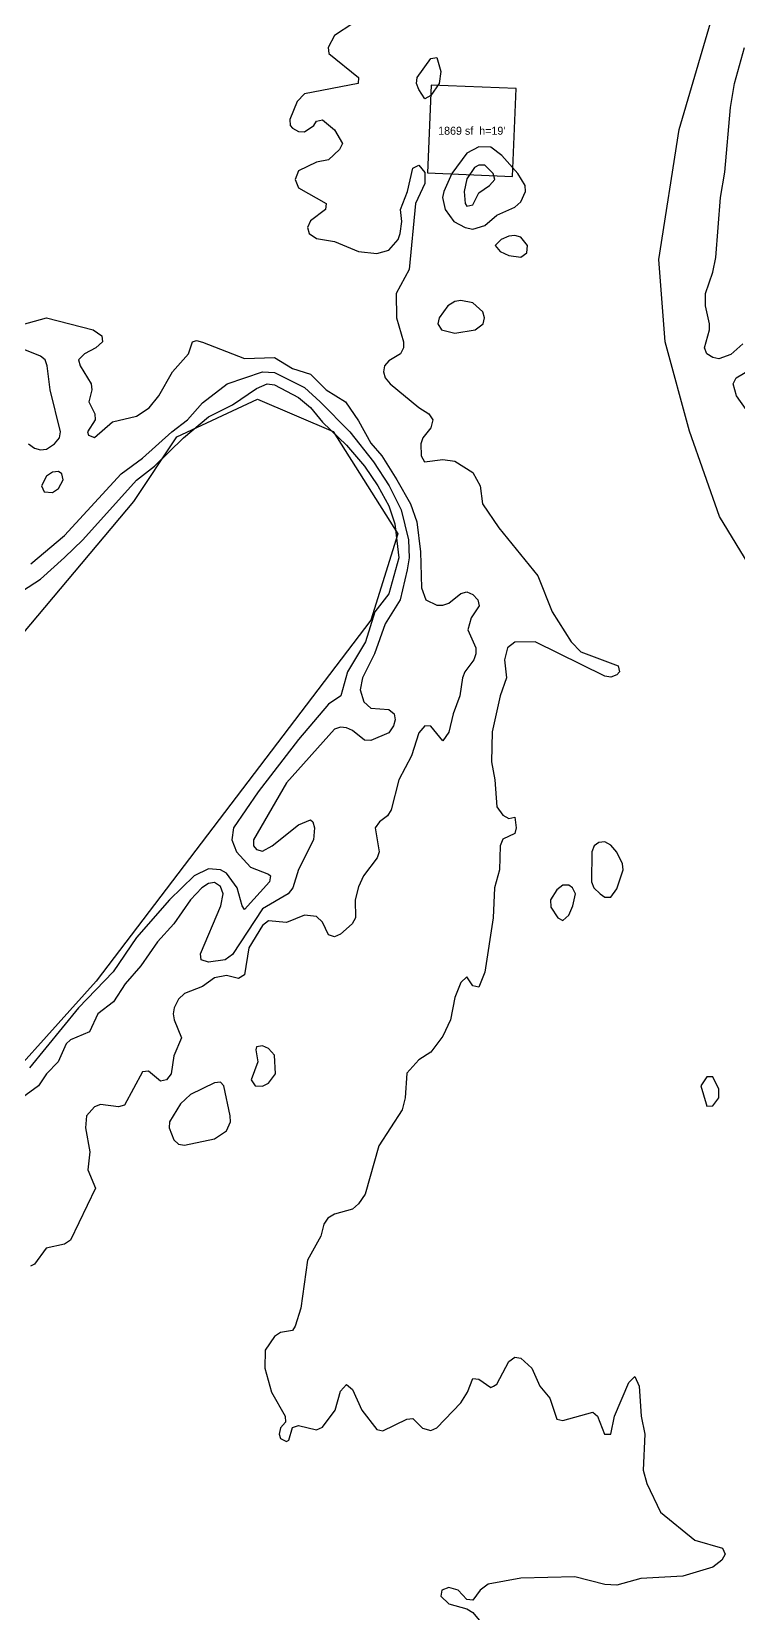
# Model space of a CAD drawing. Extents: x 425119 to 428731, y 1576976 to 1581037.
# Drawn here: x 426046 to 426399, y 1578496 to 1579286 of the extents above; entities that cross this region are included whole.
import ezdxf
from ezdxf.enums import TextEntityAlignment as Align

# ---------------------------------------------------------------- set-up
doc = ezdxf.new("R2010")
doc.units = 21
doc.header["$MEASUREMENT"] = 0
for name, color, linetype in [('A-BLDG-ANNO', 1, 'Continuous'), ('A-BLDG-FTPT', 1, 'Continuous'), ('C-ROAD-CNTR', 7, 'Continuous'), ('C-TOPO-MAJR', 3, 'Continuous'), ('C-TOPO-MINR', 8, 'Continuous'), ('C-WATR-BNDY', 5, 'Continuous')]:
    doc.layers.add(name, color=color, linetype=linetype)

msp = doc.modelspace()

# ---------------------------------------------------------------- linework, layer by layer
at = {"layer": 'A-BLDG-FTPT', "elevation": 73.47}
msp.add_lwpolyline([(426288.21, 1579257.98), (426245.7, 1579259.76), (426243.83, 1579215.88), (426286.34, 1579214.1)], close=True, dxfattribs=at)
at = {"layer": 'C-ROAD-CNTR'}
msp.add_lwpolyline([(426410.6, 1579010.05), (426389.8, 1579044.1), (426374.89, 1579086.7), (426362.74, 1579131.35), (426359.56, 1579172.5), (426369.6, 1579237.53), (426388.95, 1579303.59), (426402.85, 1579326.78)], dxfattribs=at)
at = {"layer": 'C-TOPO-MAJR', "elevation": 75}
msp.add_lwpolyline([(426262.81, 1579200.5), (426263.5, 1579199.25), (426266.5, 1579199.94), (426269.5, 1579205.84), (426274.92, 1579209.5), (426277.53, 1579212.5), (426276.8, 1579215.5), (426272.5, 1579219.7), (426269.5, 1579219.76), (426267.45, 1579218.5), (426263.5, 1579212.89), (426262.3, 1579206.5), (426262.81, 1579200.5)], close=True, dxfattribs=at)
at = {"layer": 'C-TOPO-MAJR', "elevation": 70}
msp.add_lwpolyline([(426041.5, 1579006.9), (426050.5, 1579012.74), (426062.5, 1579023.56), (426071.7, 1579032.5), (426098.5, 1579062.35), (426107.5, 1579069.33), (426121.93, 1579083.5), (426134.5, 1579093.91), (426146.5, 1579099.97), (426158.5, 1579108.16), (426163.74, 1579110.5), (426167.5, 1579109.96), (426179.5, 1579103.64), (426185.5, 1579098.64), (426191.5, 1579091.3), (426203.5, 1579079.8), (426212.5, 1579069.2), (426219.06, 1579059.5), (426224.5, 1579049.41), (426227.5, 1579040.41), (426229.56, 1579023.5), (426224.58, 1579005.5), (426217.61, 1578996.5), (426212.89, 1578981.5), (426203.89, 1578966.5), (426200.59, 1578954.5), (426194.5, 1578950.26), (426179.5, 1578932.64), (426159.34, 1578906.5), (426147.02, 1578888.5), (426146.1, 1578882.5), (426148.4, 1578876.5), (426155.5, 1578868.91), (426164.5, 1578865.44), (426165.39, 1578864.5), (426164.92, 1578861.5), (426152.5, 1578847.66), (426151.21, 1578849.5), (426148.81, 1578858.5), (426143.5, 1578865.82), (426140.5, 1578867.46), (426134.5, 1578867.98), (426127.23, 1578864.5), (426114.95, 1578852.5), (426098.5, 1578833.72), (426086.79, 1578816.5), (426069.42, 1578798.5), (426045.01, 1578768.5)], dxfattribs=at)
at = {"layer": 'C-TOPO-MINR'}
for points, elevation in [([(426206.67, 1579290.5), (426197.45, 1579284.5), (426194.25, 1579278.5), (426194.61, 1579275.5), (426209.39, 1579263.5), (426209.23, 1579260.5), (426182.5, 1579255.37), (426178.73, 1579251.5), (426175.18, 1579242.5), (426175.24, 1579239.5), (426176.5, 1579238.18), (426179.5, 1579236.47), (426182.5, 1579236.42), (426187.06, 1579239.5), (426188.5, 1579241.79), (426191.5, 1579242.37), (426197.5, 1579237.43), (426201.46, 1579230.5), (426199.92, 1579227.5), (426194.5, 1579222.31), (426188.5, 1579221.3), (426179.5, 1579216.84), (426177.77, 1579212.5), (426179.5, 1579208.41), (426193.2, 1579200.5), (426192.98, 1579197.5), (426185.5, 1579191.95), (426184, 1579188.5), (426184.7, 1579185.5), (426188.5, 1579183.15), (426197.5, 1579181.65), (426209.5, 1579176.52), (426218.5, 1579175.6), (426224.5, 1579177.17), (426229.18, 1579182.5), (426230.19, 1579185.5), (426231.08, 1579191.5), (426230.36, 1579197.5), (426233.86, 1579206.5), (426236.5, 1579218.2), (426239.5, 1579219.7), (426242.5, 1579216.13), (426242.5, 1579210.54), (426237.84, 1579200.5), (426234.7, 1579167.5), (426228.2, 1579155.5), (426228.4, 1579143.5), (426231.98, 1579131.5), (426231.92, 1579128.5), (426230.46, 1579125.5), (426224.5, 1579121.88), (426222.37, 1579119.5), (426221.89, 1579116.5), (426222.8, 1579113.5), (426225.24, 1579110.5), (426239.5, 1579098.55), (426244.62, 1579095.5), (426246.62, 1579092.5), (426245.5, 1579088.36), (426241.65, 1579083.5), (426240.5, 1579080.5), (426240.81, 1579074.5), (426242.37, 1579071.5), (426251.5, 1579072.6), (426257.5, 1579071.75), (426266.5, 1579066.06), (426270.2, 1579059.5), (426271.46, 1579050.5), (426279.52, 1579038.5), (426299.02, 1579014.5), (426306.26, 1578996.5), (426315.65, 1578981.5), (426320.5, 1578976.56), (426339.12, 1578969.5), (426339.9, 1578966.5), (426338.5, 1578964.91), (426335.5, 1578963.83), (426332.5, 1578964.38), (426297.65, 1578981.5), (426287.5, 1578981.33), (426283.96, 1578978.5), (426282.41, 1578972.5), (426283.34, 1578963.5), (426280.23, 1578954.5), (426276.23, 1578936.5), (426275.81, 1578921.5), (426277.5, 1578912.5), (426278.5, 1578899.03), (426281.5, 1578894.79), (426284.5, 1578893.22), (426287.5, 1578893.84), (426288.24, 1578888.5), (426287.5, 1578885.7), (426281.5, 1578882.93), (426280.19, 1578879.5), (426279.83, 1578867.5), (426277.37, 1578858.5), (426276.73, 1578843.5), (426272.5, 1578816.37), (426269.5, 1578808.85), (426266.5, 1578809.63), (426263.5, 1578813.99), (426260.5, 1578811.14), (426257.5, 1578803.64), (426255.46, 1578792.5), (426251.5, 1578784.4), (426245.5, 1578776.42), (426239.5, 1578772.63), (426233.5, 1578765.97), (426232.76, 1578753.5), (426231.18, 1578747.5), (426219.57, 1578729.5), (426212.74, 1578705.5), (426209.5, 1578700.54), (426206.5, 1578697.88), (426197.5, 1578695.49), (426194.05, 1578693.5), (426192.17, 1578690.5), (426190.61, 1578684.5), (426183.92, 1578672.5), (426180.52, 1578648.5), (426177.78, 1578639.5), (426176.5, 1578637.26), (426170.5, 1578636.36), (426167.5, 1578634.31), (426162.74, 1578627.5), (426162.69, 1578618.5), (426165.95, 1578606.5), (426172.76, 1578594.5), (426172.94, 1578591.5), (426170.5, 1578588.66), (426169.69, 1578585.5), (426170.5, 1578583.29), (426173.5, 1578581.84), (426174.68, 1578582.5), (426176.5, 1578588.83), (426179.5, 1578589.83), (426188.5, 1578587.61), (426191.5, 1578588.94), (426197.74, 1578597.5), (426200.5, 1578606.95), (426203.5, 1578610.33), (426206.5, 1578607.84), (426211.05, 1578597.5), (426218.5, 1578587.76), (426221.5, 1578587.14), (426233.5, 1578592.89), (426236.5, 1578593.25), (426241.37, 1578588.5), (426245.5, 1578587.3), (426248.5, 1578588.56), (426260.5, 1578601.09), (426263.97, 1578606.5), (426266.5, 1578613.23), (426269.5, 1578613.03), (426275.5, 1578608.76), (426276.95, 1578609.5), (426278.5, 1578610.45), (426284.5, 1578621.8), (426287.5, 1578624.02), (426290.5, 1578623.37), (426296.02, 1578618.5), (426300.02, 1578609.5), (426305.08, 1578603.5), (426308.5, 1578592.91), (426311.5, 1578592.33), (426326.5, 1578596.41), (426328.88, 1578594.5), (426332.34, 1578585.5), (426335.5, 1578585.39), (426337.28, 1578594.5), (426344.5, 1578611.31), (426347.5, 1578614.35), (426349.62, 1578609.5), (426350.75, 1578594.5), (426352.46, 1578585.5), (426351.71, 1578567.5), (426353.5, 1578560.84), (426360.29, 1578546.5), (426377.5, 1578532.45), (426391.39, 1578528.5), (426392.68, 1578525.5), (426391.04, 1578522.5), (426386.5, 1578518.93), (426371.5, 1578514.5), (426350.5, 1578513.32), (426338.5, 1578509.96), (426332.5, 1578510.36), (426317.5, 1578514.14), (426290.5, 1578513.56), (426274.27, 1578510.5), (426270.26, 1578507.5), (426266.5, 1578502.54), (426263.5, 1578502.75), (426259.15, 1578507.5), (426254.5, 1578508.79), (426251.13, 1578507.5), (426250.65, 1578504.5), (426254.5, 1578500.68), (426263.5, 1578498.24), (426266.5, 1578496.36), (426272.18, 1578489.5)], 73), ([(426401.5, 1579130.49), (426395.5, 1579125.14), (426389.5, 1579122.95), (426386.5, 1579123.52), (426383.46, 1579125.5), (426382.33, 1579128.5), (426384.86, 1579137.5), (426384.8, 1579140.5), (426382.78, 1579149.5), (426382.84, 1579155.5), (426386.5, 1579166.17), (426387.95, 1579173.5), (426390.28, 1579203.5), (426392.5, 1579216.2), (426395.37, 1579248.5), (426397.29, 1579260.5), (426402.34, 1579278.5)], 73), ([(426041.5, 1579140.04), (426053.5, 1579143.43), (426076.79, 1579137.5), (426081.12, 1579134.5), (426081.48, 1579131.5), (426078.14, 1579128.5), (426072.45, 1579125.5), (426069.53, 1579122.5), (426070.28, 1579119.5), (426075.81, 1579110.5), (426076.1, 1579107.5), (426074.59, 1579101.5), (426077.63, 1579095.5), (426077.81, 1579092.5), (426073.91, 1579086.5), (426074.5, 1579084.8), (426077.5, 1579083.58), (426086.5, 1579091.36), (426098.5, 1579094.35), (426104.74, 1579098.5), (426109.66, 1579104.5), (426116.5, 1579116.38), (426124.38, 1579125.5), (426126.4, 1579131.5), (426128.5, 1579132.16), (426131.5, 1579131.25), (426152.5, 1579123.11), (426167.5, 1579123.56), (426176.5, 1579118.15), (426185.5, 1579115.23), (426193.31, 1579107.5), (426202.87, 1579101.5), (426209.5, 1579091.93), (426215.5, 1579080.71), (426221, 1579074.5), (426228.66, 1579062.5), (426235.49, 1579050.5), (426238.54, 1579041.5), (426240.46, 1579026.5), (426240.97, 1579008.5), (426243, 1579002.5), (426248.5, 1578999.84), (426251.5, 1578999.83), (426254.5, 1579000.85), (426260.5, 1579005.59), (426263.5, 1579006.4), (426266.5, 1579005.1), (426269, 1579002.5), (426269.73, 1578999.5), (426265.69, 1578993.5), (426264.12, 1578987.5), (426268.12, 1578978.5), (426268.03, 1578975.5), (426267.08, 1578972.5), (426262.56, 1578966.5), (426261.42, 1578963.5), (426260.13, 1578954.5), (426256.72, 1578945.5), (426254.5, 1578936.26), (426251.5, 1578931.95), (426245.5, 1578939.27), (426242.5, 1578939.42), (426239.5, 1578935.95), (426235.85, 1578924.5), (426229.6, 1578912.5), (426225.67, 1578897.5), (426223.9, 1578894.5), (426219.87, 1578891.5), (426217.75, 1578888.5), (426219.72, 1578876.5), (426218.81, 1578873.5), (426211.95, 1578864.5), (426209.5, 1578859.08), (426207.69, 1578852.5), (426207.86, 1578843.5), (426206.23, 1578840.5), (426200.5, 1578835.33), (426197.5, 1578834), (426194.5, 1578835.12), (426191.5, 1578841.44), (426188.5, 1578844.25), (426182.5, 1578844.8), (426173.5, 1578841.17), (426164.5, 1578842.07), (426161.5, 1578839.7), (426154.64, 1578828.5), (426152.5, 1578814.97), (426149.5, 1578813.13), (426143.5, 1578814.77), (426137.5, 1578813.53), (426131.5, 1578809.21), (426122.5, 1578805.77), (426119.5, 1578802.83), (426117.27, 1578798.5), (426116.83, 1578795.5), (426117.22, 1578792.5), (426120.94, 1578783.5), (426117.2, 1578774.5), (426115.86, 1578765.5), (426113.5, 1578762.5), (426110.5, 1578761.98), (426104.5, 1578766.94), (426101.5, 1578766.49), (426092.5, 1578749.93), (426089.5, 1578749.15), (426080.5, 1578750.19), (426077.5, 1578749.12), (426073.55, 1578744.5), (426073.02, 1578738.5), (426075.1, 1578726.5), (426074.07, 1578717.5), (426077.92, 1578708.5), (426065.5, 1578682.37), (426062.5, 1578680.4), (426053.39, 1578678.5), (426047.5, 1578670.42), (426045.56, 1578669.5)], 72), ([(426044.5, 1579080.37), (426047.5, 1579078.22), (426050.5, 1579077.43), (426053.5, 1579077.83), (426057.51, 1579080.5), (426060.03, 1579083.5), (426060.47, 1579086.5), (426055.33, 1579107.5), (426053.87, 1579119.5), (426052.76, 1579122.5), (426050.5, 1579124.34), (426040.24, 1579128.5)], 72), ([(426422.5, 1579070.31), (426398.35, 1579104.5), (426396.69, 1579110.5), (426398.22, 1579113.5), (426407.5, 1579118.92)], 73), ([(426045.63, 1579020.5), (426062.5, 1579034.61), (426090.84, 1579065.5), (426101.5, 1579073.2), (426116.09, 1579086.5), (426124.01, 1579092.5), (426131.5, 1579100.89), (426143.83, 1579110.5), (426161.5, 1579116.5), (426167.5, 1579116.02), (426182.5, 1579108.64), (426190.32, 1579101.5), (426205.03, 1579086.5), (426216.94, 1579071.5), (426224.7, 1579059.5), (426230.82, 1579047.5), (426234.35, 1579032.5), (426234.73, 1579023.5), (426233.76, 1579017.5), (426230.24, 1579002.5), (426222.79, 1578990.5), (426217.47, 1578975.5), (426211.34, 1578963.5), (426210.2, 1578957.5), (426212.02, 1578951.5), (426215.5, 1578948.34), (426224.5, 1578947.72), (426227.22, 1578945.5), (426227.68, 1578942.5), (426226.92, 1578939.5), (426224.5, 1578936.08), (426215.5, 1578932.14), (426212.5, 1578932.28), (426206.5, 1578937.19), (426203.5, 1578938.5), (426200.5, 1578938.89), (426197.5, 1578937.82), (426173.5, 1578910.93), (426156.9, 1578882.5), (426157.01, 1578879.5), (426158.5, 1578877.62), (426161.5, 1578876.81), (426166.31, 1578879.5), (426179.5, 1578890.1), (426185.5, 1578892.53), (426186.53, 1578891.5), (426187.49, 1578888.5), (426186.86, 1578882.5), (426179.5, 1578867.62), (426176.68, 1578858.5), (426174.24, 1578855.5), (426161.5, 1578848.07), (426146.5, 1578825.24), (426142.7, 1578822.5), (426134.5, 1578821.38), (426130.71, 1578822.5), (426130.48, 1578825.5), (426140.55, 1578849.5), (426141.84, 1578855.5), (426140.5, 1578859.16), (426137.5, 1578861.13), (426134.5, 1578860.68), (426131.06, 1578858.5), (426125.46, 1578852.5), (426117.12, 1578840.5), (426108.91, 1578831.5), (426100.63, 1578819.5), (426092.86, 1578810.5), (426087.05, 1578801.5), (426079.2, 1578795.5), (426074.92, 1578786.5), (426065.5, 1578782.51), (426063.28, 1578780.5), (426059.34, 1578771.5), (426053.5, 1578765.5), (426049.57, 1578759.5), (426041.5, 1578753.7)], 71)]:
    msp.add_lwpolyline(points, dxfattribs=dict(at, elevation=elevation))
for points, elevation in [([(426242.5, 1579252.91), (426239.5, 1579257.51), (426238.47, 1579260.5), (426238.81, 1579263.5), (426245.5, 1579273.11), (426248.5, 1579273.5), (426250.5, 1579266.5), (426249.71, 1579260.5), (426245.5, 1579254.48), (426242.5, 1579252.91)], 73), ([(426262.72, 1579188.5), (426266.5, 1579187.67), (426272.5, 1579189.55), (426278.5, 1579194.69), (426287.5, 1579198.72), (426290.5, 1579201.4), (426292.94, 1579206.5), (426292.64, 1579209.5), (426289.08, 1579215.5), (426281.01, 1579224.5), (426275.5, 1579228.77), (426269.5, 1579228.89), (426263.5, 1579225.68), (426256.11, 1579215.5), (426251.99, 1579206.5), (426251.38, 1579203.5), (426252.7, 1579197.5), (426257.13, 1579191.5), (426262.72, 1579188.5)], 74), ([(426280.21, 1579176.5), (426284.5, 1579174.51), (426290.5, 1579173.67), (426293.5, 1579175.9), (426293.81, 1579179.5), (426290.5, 1579183.69), (426287.5, 1579184.59), (426284.5, 1579184.21), (426280.66, 1579182.5), (426277.74, 1579179.5), (426280.21, 1579176.5)], 74), ([(426250.87, 1579137.5), (426257.5, 1579135.69), (426267.67, 1579137.5), (426271.67, 1579140.5), (426272.39, 1579143.5), (426271.49, 1579146.5), (426266.5, 1579150.99), (426260.5, 1579152.15), (426257.5, 1579151.62), (426254.05, 1579149.5), (426249.74, 1579143.5), (426249, 1579140.5), (426250.87, 1579137.5)], 74), ([(426052.34, 1579056.5), (426056.5, 1579056.19), (426059.5, 1579058.1), (426061.85, 1579062.5), (426061.08, 1579065.5), (426059.5, 1579066.6), (426056.5, 1579066.26), (426053.5, 1579064.24), (426051.05, 1579059.5), (426052.34, 1579056.5)], 72), ([(426330.17, 1578855.5), (426332.5, 1578853.82), (426335.5, 1578853.87), (426338.5, 1578858.06), (426341.69, 1578867.5), (426341.43, 1578870.5), (426338.5, 1578876.28), (426335.5, 1578879.93), (426332.5, 1578881.49), (426329.5, 1578881.21), (426327.19, 1578879.5), (426325.98, 1578876.5), (426325.85, 1578861.5), (426327, 1578858.5), (426330.17, 1578855.5)], 74), ([(426309.07, 1578843.5), (426311.5, 1578842.22), (426314.5, 1578844.87), (426316.55, 1578849.5), (426317.79, 1578855.5), (426316.4, 1578858.5), (426314.5, 1578859.85), (426311.5, 1578859.81), (426308.5, 1578857.46), (426305.45, 1578852.5), (426305.5, 1578848.85), (426309.07, 1578843.5)], 74), ([(426157.74, 1578759.5), (426161.5, 1578759.34), (426164.5, 1578760.84), (426167.95, 1578765.5), (426167.5, 1578774.85), (426164.5, 1578778.27), (426161.5, 1578779.62), (426158.5, 1578779.06), (426158.14, 1578777.5), (426159.18, 1578771.5), (426155.75, 1578762.5), (426157.74, 1578759.5)], 73), ([(426383.09, 1578750.5), (426383.5, 1578749.37), (426386.5, 1578749.51), (426389.5, 1578753.5), (426389.5, 1578757.97), (426386.5, 1578763.99), (426383.5, 1578764.07), (426380.59, 1578759.5), (426383.09, 1578750.5)], 74), ([(426117.19, 1578732.5), (426119.5, 1578730.4), (426122.5, 1578729.9), (426137.5, 1578733), (426143.5, 1578737.04), (426145.46, 1578741.5), (426145.34, 1578744.5), (426142.08, 1578759.5), (426140.5, 1578761.44), (426137.5, 1578761.03), (426125.5, 1578755.22), (426120.48, 1578750.5), (426114.91, 1578741.5), (426114.74, 1578738.5), (426117.19, 1578732.5)], 73)]:
    msp.add_lwpolyline(points, close=True, dxfattribs=dict(at, elevation=elevation))
at = {"layer": 'C-WATR-BNDY'}
msp.add_lwpolyline([(426229.02, 1579035.43), (426215.58, 1578992.35), (426078.24, 1578811.94), (425889.73, 1578601.89), (425854.71, 1578596.5), (425822.4, 1578604.58), (425784.71, 1578639.57), (425776.61, 1578653.04), (425782.02, 1578688.06), (425873.56, 1578782.3), (425997.45, 1578933.12), (426097.09, 1579051.6), (426118.61, 1579083.91), (426159, 1579102.76), (426196.72, 1579086.61), (426229.02, 1579035.43)], close=True, dxfattribs=at)

# ---------------------------------------------------------------- texts
at = {"layer": 'A-BLDG-ANNO'}
msp.add_text("1869 sf  h=19'", height=4, dxfattribs=at).set_placement((426266.02, 1579236.93), align=Align.MIDDLE_CENTER)

doc.saveas('drawing.dxf')
